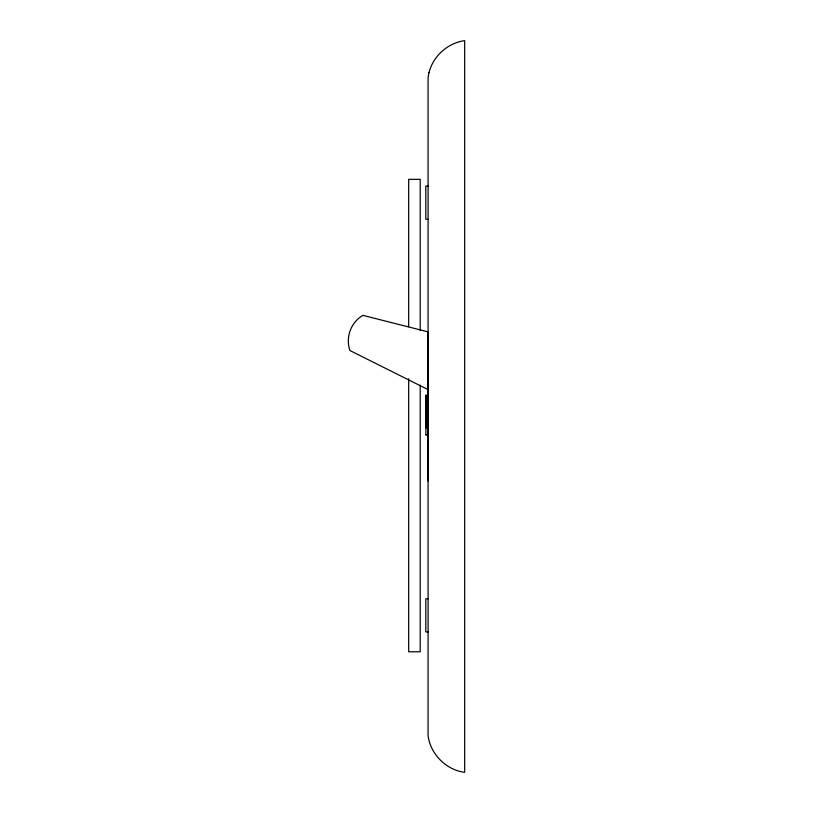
<?xml version="1.0" encoding="UTF-8"?>
<svg xmlns="http://www.w3.org/2000/svg" width="813" height="813" viewBox="0 0 813 813"><rect width="100%" height="100%" fill="white"/><g stroke="black" fill="none" stroke-linecap="round" stroke-linejoin="round"><path stroke-width="1.22" d="M425.849 427.547L425.87 395.26L428.177 395.27L428.166 434.904L425.88 434.904L425.88 395.27M428.085 481.133L428.085 331.867L362.872 315.353A29.756 29.756 0 0 0 349.915 350.525L428.136 389.64M428.085 186.116L425.799 186.116L425.799 219.297L428.085 219.297M425.88 434.691L428.166 434.691M428.085 598.764L425.799 598.764L425.799 631.955L428.085 631.955M425.87 403.187L425.88 428.339M420.199 330.464L420.199 179.338L408.675 179.338L408.675 326.653M420.199 385.077L420.199 651.772L408.675 651.772L408.675 378.726M428.542 450.991A45.731 45.731 0 0 1 428.177 447.414M428.99 72.703L428.085 77.235L428.085 735.765C430.524 754.281 446.154 769.911 464.67 772.35L464.67 40.65C447.75 42.937 433.075 56.117 428.99 72.703"/></g></svg>
